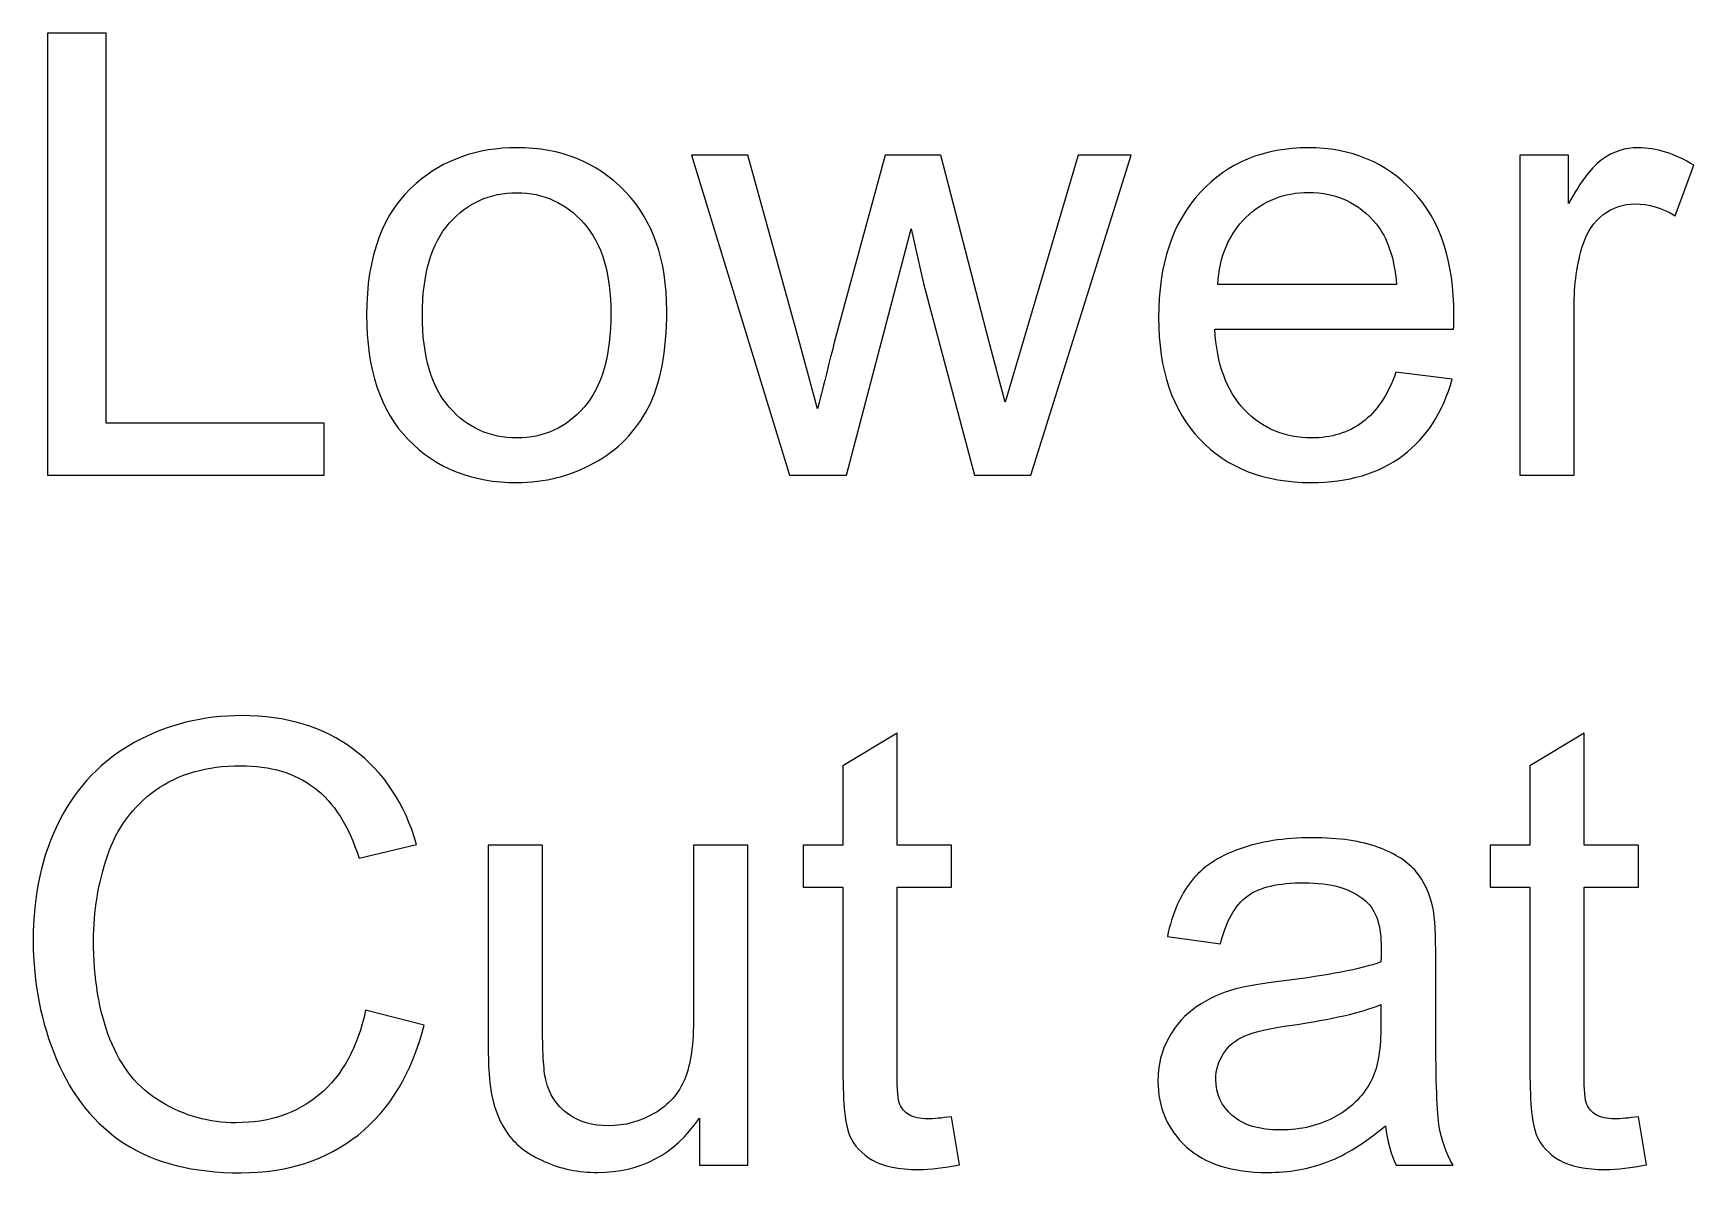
# Model space of a CAD drawing. Header units: millimetres. Extents: x -1420 to -489, y -454 to 898.
# Drawn here: x -1230.12 to -1207.37, y -213.07 to -197.45 of the extents above; entities that cross this region are included whole.
import ezdxf

# ---------------------------------------------------------------- set-up
doc = ezdxf.new("R2010")
doc.units = ezdxf.units.MM
doc.header["$MEASUREMENT"] = 0
doc.layers.add('Layer 1', color=7, linetype='Continuous')

msp = doc.modelspace()

# ---------------------------------------------------------------- linework, layer by layer
at = {"layer": 'Layer 1', "color": 250}
for points, knots in [([(-1229.9232, -203.5118), (-1229.9232, -203.5118), (-1229.9232, -197.4511), (-1229.9232, -197.4511), (-1229.9232, -197.4511), (-1229.9232, -197.4511), (-1229.1203, -197.4511), (-1229.1203, -197.4511), (-1229.1203, -197.4511), (-1229.1203, -197.4511), (-1229.1203, -202.7964), (-1229.1203, -202.7964), (-1229.1203, -202.7964), (-1229.1203, -202.7964), (-1226.1358, -202.7964), (-1226.1358, -202.7964), (-1226.1358, -202.7964), (-1226.1358, -202.7964), (-1226.1358, -203.5118), (-1226.1358, -203.5118), (-1226.1358, -203.5118), (-1226.1358, -203.5118), (-1229.9232, -203.5118), (-1229.9232, -203.5118)], [0, 0, 0, 0, 0.1428571, 0.1428571, 0.1428571, 0.1428571, 0.2857143, 0.2857143, 0.2857143, 0.2857143, 0.4285714, 0.4285714, 0.4285714, 0.4285714, 0.5714286, 0.5714286, 0.5714286, 0.5714286, 0.7142857, 0.7142857, 0.7142857, 0.7142857, 1, 1, 1, 1]), ([(-1225.553, -201.3161), (-1225.553, -200.5033), (-1225.3272, -199.9008), (-1224.8742, -199.5099), (-1224.8742, -199.5099), (-1224.4975, -199.1853), (-1224.0374, -199.0216), (-1223.4942, -199.0216), (-1223.4942, -199.0216), (-1222.8902, -199.0216), (-1222.3963, -199.2192), (-1222.0139, -199.6157), (-1222.0139, -199.6157), (-1221.6301, -200.0108), (-1221.4396, -200.5569), (-1221.4396, -201.254), (-1221.4396, -201.254), (-1221.4396, -201.8199), (-1221.5242, -202.2644), (-1221.6936, -202.5875), (-1221.6936, -202.5875), (-1221.8629, -202.9121), (-1222.1099, -203.1633), (-1222.433, -203.3425), (-1222.433, -203.3425), (-1222.7576, -203.5217), (-1223.1103, -203.6106), (-1223.4942, -203.6106), (-1223.4942, -203.6106), (-1224.108, -203.6106), (-1224.6047, -203.4144), (-1224.9843, -203.0193), (-1224.9843, -203.0193), (-1225.3639, -202.6256), (-1225.553, -202.0583), (-1225.553, -201.3161)], [0, 0, 0, 0, 0.1, 0.1, 0.1, 0.1, 0.2, 0.2, 0.2, 0.2, 0.3, 0.3, 0.3, 0.3, 0.4, 0.4, 0.4, 0.4, 0.5, 0.5, 0.5, 0.5, 0.6, 0.6, 0.6, 0.6, 0.7, 0.7, 0.7, 0.7, 0.8, 0.8, 0.8, 0.8, 1, 1, 1, 1]), ([(-1211.4474, -202.0979), (-1211.4474, -202.0979), (-1210.6784, -202.1924), (-1210.6784, -202.1924), (-1210.6784, -202.1924), (-1210.7997, -202.6426), (-1211.0241, -202.9911), (-1211.3515, -203.2395), (-1211.3515, -203.2395), (-1211.6803, -203.4864), (-1212.0994, -203.6106), (-1212.6088, -203.6106), (-1212.6088, -203.6106), (-1213.2508, -203.6106), (-1213.7603, -203.413), (-1214.1356, -203.0179), (-1214.1356, -203.0179), (-1214.5124, -202.6228), (-1214.7001, -202.0682), (-1214.7001, -201.3542), (-1214.7001, -201.3542), (-1214.7001, -200.6148), (-1214.5096, -200.0419), (-1214.13, -199.6341), (-1214.13, -199.6341), (-1213.749, -199.2262), (-1213.2565, -199.0216), (-1212.6497, -199.0216), (-1212.6497, -199.0216), (-1212.0627, -199.0216), (-1211.5829, -199.222), (-1211.2118, -199.6214), (-1211.2118, -199.6214), (-1210.8392, -200.0207), (-1210.653, -200.5837), (-1210.653, -201.3076), (-1210.653, -201.3076), (-1210.653, -201.3528), (-1210.6544, -201.4191), (-1210.6572, -201.5066), (-1210.6572, -201.5066), (-1210.6572, -201.5066), (-1213.931, -201.5066), (-1213.931, -201.5066), (-1213.931, -201.5066), (-1213.9042, -201.9892), (-1213.7673, -202.3589), (-1213.5218, -202.6143), (-1213.5218, -202.6143), (-1213.2762, -202.8712), (-1212.9714, -202.9996), (-1212.6045, -202.9996), (-1212.6045, -202.9996), (-1212.3322, -202.9996), (-1212.0994, -202.9276), (-1211.906, -202.7837), (-1211.906, -202.7837), (-1211.7127, -202.6411), (-1211.5603, -202.4125), (-1211.4474, -202.0979)], [0, 0, 0, 0, 0.0625, 0.0625, 0.0625, 0.0625, 0.125, 0.125, 0.125, 0.125, 0.1875, 0.1875, 0.1875, 0.1875, 0.25, 0.25, 0.25, 0.25, 0.3125, 0.3125, 0.3125, 0.3125, 0.375, 0.375, 0.375, 0.375, 0.4375, 0.4375, 0.4375, 0.4375, 0.5, 0.5, 0.5, 0.5, 0.5625, 0.5625, 0.5625, 0.5625, 0.625, 0.625, 0.625, 0.625, 0.6875, 0.6875, 0.6875, 0.6875, 0.75, 0.75, 0.75, 0.75, 0.8125, 0.8125, 0.8125, 0.8125, 0.875, 0.875, 0.875, 0.875, 1, 1, 1, 1]), ([(-1209.7513, -203.5118), (-1209.7513, -203.5118), (-1209.7513, -199.1218), (-1209.7513, -199.1218), (-1209.7513, -199.1218), (-1209.7513, -199.1218), (-1209.0824, -199.1218), (-1209.0824, -199.1218), (-1209.0824, -199.1218), (-1209.0824, -199.1218), (-1209.0824, -199.7865), (-1209.0824, -199.7865), (-1209.0824, -199.7865), (-1208.9117, -199.476), (-1208.7536, -199.27), (-1208.6083, -199.1712), (-1208.6083, -199.1712), (-1208.4643, -199.0724), (-1208.3049, -199.0216), (-1208.1313, -199.0216), (-1208.1313, -199.0216), (-1207.8801, -199.0216), (-1207.6261, -199.1021), (-1207.3665, -199.2615), (-1207.3665, -199.2615), (-1207.3665, -199.2615), (-1207.6233, -199.953), (-1207.6233, -199.953), (-1207.6233, -199.953), (-1207.8039, -199.8443), (-1207.986, -199.7907), (-1208.168, -199.7907), (-1208.168, -199.7907), (-1208.3317, -199.7907), (-1208.477, -199.8401), (-1208.6068, -199.9374), (-1208.6068, -199.9374), (-1208.7367, -200.0362), (-1208.8284, -200.1717), (-1208.8834, -200.3453), (-1208.8834, -200.3453), (-1208.9667, -200.6091), (-1209.0076, -200.8984), (-1209.0076, -201.2131), (-1209.0076, -201.2131), (-1209.0076, -201.2131), (-1209.0076, -203.5118), (-1209.0076, -203.5118), (-1209.0076, -203.5118), (-1209.0076, -203.5118), (-1209.7513, -203.5118), (-1209.7513, -203.5118)], [0, 0, 0, 0, 0.0714286, 0.0714286, 0.0714286, 0.0714286, 0.1428571, 0.1428571, 0.1428571, 0.1428571, 0.2142857, 0.2142857, 0.2142857, 0.2142857, 0.2857143, 0.2857143, 0.2857143, 0.2857143, 0.3571429, 0.3571429, 0.3571429, 0.3571429, 0.4285714, 0.4285714, 0.4285714, 0.4285714, 0.5, 0.5, 0.5, 0.5, 0.5714286, 0.5714286, 0.5714286, 0.5714286, 0.6428571, 0.6428571, 0.6428571, 0.6428571, 0.7142857, 0.7142857, 0.7142857, 0.7142857, 0.7857143, 0.7857143, 0.7857143, 0.7857143, 0.8571429, 0.8571429, 0.8571429, 0.8571429, 1, 1, 1, 1]), ([(-1219.7561, -203.5118), (-1219.7561, -203.5118), (-1221.0995, -199.1218), (-1221.0995, -199.1218), (-1221.0995, -199.1218), (-1221.0995, -199.1218), (-1220.3304, -199.1218), (-1220.3304, -199.1218), (-1220.3304, -199.1218), (-1220.3304, -199.1218), (-1219.6319, -201.6562), (-1219.6319, -201.6562), (-1219.6319, -201.6562), (-1219.6319, -201.6562), (-1219.3723, -202.5988), (-1219.3723, -202.5988), (-1219.3723, -202.5988), (-1219.361, -202.5508), (-1219.2848, -202.2489), (-1219.1451, -201.6929), (-1219.1451, -201.6929), (-1219.1451, -201.6929), (-1218.4466, -199.1218), (-1218.4466, -199.1218), (-1218.4466, -199.1218), (-1218.4466, -199.1218), (-1217.6818, -199.1218), (-1217.6818, -199.1218), (-1217.6818, -199.1218), (-1217.6818, -199.1218), (-1217.0242, -201.6675), (-1217.0242, -201.6675), (-1217.0242, -201.6675), (-1217.0242, -201.6675), (-1216.8041, -202.5071), (-1216.8041, -202.5071), (-1216.8041, -202.5071), (-1216.8041, -202.5071), (-1216.5529, -201.659), (-1216.5529, -201.659), (-1216.5529, -201.659), (-1216.5529, -201.659), (-1215.8008, -199.1218), (-1215.8008, -199.1218), (-1215.8008, -199.1218), (-1215.8008, -199.1218), (-1215.0769, -199.1218), (-1215.0769, -199.1218), (-1215.0769, -199.1218), (-1215.0769, -199.1218), (-1216.4499, -203.5118), (-1216.4499, -203.5118), (-1216.4499, -203.5118), (-1216.4499, -203.5118), (-1217.2218, -203.5118), (-1217.2218, -203.5118), (-1217.2218, -203.5118), (-1217.2218, -203.5118), (-1217.9203, -200.8829), (-1217.9203, -200.8829), (-1217.9203, -200.8829), (-1217.9203, -200.8829), (-1218.091, -200.1336), (-1218.091, -200.1336), (-1218.091, -200.1336), (-1218.091, -200.1336), (-1218.9786, -203.5118), (-1218.9786, -203.5118), (-1218.9786, -203.5118), (-1218.9786, -203.5118), (-1219.7561, -203.5118), (-1219.7561, -203.5118)], [0, 0, 0, 0, 0.0526316, 0.0526316, 0.0526316, 0.0526316, 0.1052632, 0.1052632, 0.1052632, 0.1052632, 0.1578947, 0.1578947, 0.1578947, 0.1578947, 0.2105263, 0.2105263, 0.2105263, 0.2105263, 0.2631579, 0.2631579, 0.2631579, 0.2631579, 0.3157895, 0.3157895, 0.3157895, 0.3157895, 0.3684211, 0.3684211, 0.3684211, 0.3684211, 0.4210526, 0.4210526, 0.4210526, 0.4210526, 0.4736842, 0.4736842, 0.4736842, 0.4736842, 0.5263158, 0.5263158, 0.5263158, 0.5263158, 0.5789474, 0.5789474, 0.5789474, 0.5789474, 0.6315789, 0.6315789, 0.6315789, 0.6315789, 0.6842105, 0.6842105, 0.6842105, 0.6842105, 0.7368421, 0.7368421, 0.7368421, 0.7368421, 0.7894737, 0.7894737, 0.7894737, 0.7894737, 0.8421053, 0.8421053, 0.8421053, 0.8421053, 0.8947368, 0.8947368, 0.8947368, 0.8947368, 1, 1, 1, 1]), ([(-1224.7882, -201.3161), (-1224.7882, -201.8791), (-1224.6654, -202.2997), (-1224.4199, -202.5791), (-1224.4199, -202.5791), (-1224.1743, -202.8599), (-1223.8653, -202.9996), (-1223.4942, -202.9996), (-1223.4942, -202.9996), (-1223.1245, -202.9996), (-1222.8168, -202.8585), (-1222.5713, -202.5776), (-1222.5713, -202.5776), (-1222.3272, -202.2968), (-1222.2044, -201.8678), (-1222.2044, -201.2921), (-1222.2044, -201.2921), (-1222.2044, -200.7488), (-1222.3272, -200.3368), (-1222.5741, -200.0574), (-1222.5741, -200.0574), (-1222.8211, -199.778), (-1223.1273, -199.6383), (-1223.4942, -199.6383), (-1223.4942, -199.6383), (-1223.8653, -199.6383), (-1224.1743, -199.778), (-1224.4199, -200.056), (-1224.4199, -200.056), (-1224.6654, -200.334), (-1224.7882, -200.7545), (-1224.7882, -201.3161)], [0, 0, 0, 0, 0.1111111, 0.1111111, 0.1111111, 0.1111111, 0.2222222, 0.2222222, 0.2222222, 0.2222222, 0.3333333, 0.3333333, 0.3333333, 0.3333333, 0.4444444, 0.4444444, 0.4444444, 0.4444444, 0.5555556, 0.5555556, 0.5555556, 0.5555556, 0.6666667, 0.6666667, 0.6666667, 0.6666667, 0.7777778, 0.7777778, 0.7777778, 0.7777778, 1, 1, 1, 1]), ([(-1213.8901, -200.8942), (-1213.8901, -200.8942), (-1211.439, -200.8942), (-1211.439, -200.8942), (-1211.439, -200.8942), (-1211.4714, -200.5259), (-1211.566, -200.2479), (-1211.7198, -200.0644), (-1211.7198, -200.0644), (-1211.9568, -199.778), (-1212.2645, -199.6341), (-1212.6412, -199.6341), (-1212.6412, -199.6341), (-1212.9827, -199.6341), (-1213.2706, -199.7484), (-1213.5034, -199.977), (-1213.5034, -199.977), (-1213.7363, -200.2056), (-1213.8647, -200.5118), (-1213.8901, -200.8942)], [0, 0, 0, 0, 0.1666667, 0.1666667, 0.1666667, 0.1666667, 0.3333333, 0.3333333, 0.3333333, 0.3333333, 0.5, 0.5, 0.5, 0.5, 0.6666667, 0.6666667, 0.6666667, 0.6666667, 1, 1, 1, 1]), ([(-1225.5657, -210.8454), (-1225.5657, -210.8454), (-1224.7628, -211.0486), (-1224.7628, -211.0486), (-1224.7628, -211.0486), (-1224.9307, -211.7061), (-1225.2341, -212.2085), (-1225.6701, -212.5556), (-1225.6701, -212.5556), (-1226.1076, -212.9014), (-1226.641, -213.0735), (-1227.2731, -213.0735), (-1227.2731, -213.0735), (-1227.9265, -213.0735), (-1228.4571, -212.9409), (-1228.8663, -212.6756), (-1228.8663, -212.6756), (-1229.2755, -212.4089), (-1229.5874, -212.0236), (-1229.8005, -211.5199), (-1229.8005, -211.5199), (-1230.0135, -211.0147), (-1230.1208, -210.4728), (-1230.1208, -209.8943), (-1230.1208, -209.8943), (-1230.1208, -209.2635), (-1230.0008, -208.7132), (-1229.7595, -208.2433), (-1229.7595, -208.2433), (-1229.5182, -207.7734), (-1229.1753, -207.4163), (-1228.7294, -207.1722), (-1228.7294, -207.1722), (-1228.2849, -206.9281), (-1227.7953, -206.8067), (-1227.2604, -206.8067), (-1227.2604, -206.8067), (-1226.6537, -206.8067), (-1226.1442, -206.9606), (-1225.7308, -207.2696), (-1225.7308, -207.2696), (-1225.3173, -207.5786), (-1225.0295, -208.0118), (-1224.8672, -208.572), (-1224.8672, -208.572), (-1224.8672, -208.572), (-1225.656, -208.7583), (-1225.656, -208.7583), (-1225.656, -208.7583), (-1225.7971, -208.3166), (-1226.0003, -207.9963), (-1226.2684, -207.7945), (-1226.2684, -207.7945), (-1226.5351, -207.5927), (-1226.871, -207.4925), (-1227.2774, -207.4925), (-1227.2774, -207.4925), (-1227.743, -207.4925), (-1228.1311, -207.604), (-1228.4444, -207.827), (-1228.4444, -207.827), (-1228.7576, -208.0513), (-1228.9778, -208.3505), (-1229.1034, -208.7273), (-1229.1034, -208.7273), (-1229.2304, -209.1026), (-1229.2939, -209.4907), (-1229.2939, -209.89), (-1229.2939, -209.89), (-1229.2939, -210.4065), (-1229.2191, -210.8552), (-1229.0695, -211.2405), (-1229.0695, -211.2405), (-1228.9185, -211.6243), (-1228.6857, -211.9122), (-1228.3682, -212.1027), (-1228.3682, -212.1027), (-1228.0507, -212.2932), (-1227.7078, -212.3877), (-1227.3381, -212.3877), (-1227.3381, -212.3877), (-1226.8893, -212.3877), (-1226.5097, -212.2579), (-1226.1979, -211.9997), (-1226.1979, -211.9997), (-1225.886, -211.74), (-1225.6758, -211.3548), (-1225.5657, -210.8454)], [0, 0, 0, 0, 0.0434783, 0.0434783, 0.0434783, 0.0434783, 0.0869565, 0.0869565, 0.0869565, 0.0869565, 0.1304348, 0.1304348, 0.1304348, 0.1304348, 0.173913, 0.173913, 0.173913, 0.173913, 0.2173913, 0.2173913, 0.2173913, 0.2173913, 0.2608696, 0.2608696, 0.2608696, 0.2608696, 0.3043478, 0.3043478, 0.3043478, 0.3043478, 0.3478261, 0.3478261, 0.3478261, 0.3478261, 0.3913043, 0.3913043, 0.3913043, 0.3913043, 0.4347826, 0.4347826, 0.4347826, 0.4347826, 0.4782609, 0.4782609, 0.4782609, 0.4782609, 0.5217391, 0.5217391, 0.5217391, 0.5217391, 0.5652174, 0.5652174, 0.5652174, 0.5652174, 0.6086957, 0.6086957, 0.6086957, 0.6086957, 0.6521739, 0.6521739, 0.6521739, 0.6521739, 0.6956522, 0.6956522, 0.6956522, 0.6956522, 0.7391304, 0.7391304, 0.7391304, 0.7391304, 0.7826087, 0.7826087, 0.7826087, 0.7826087, 0.826087, 0.826087, 0.826087, 0.826087, 0.8695652, 0.8695652, 0.8695652, 0.8695652, 0.9130435, 0.9130435, 0.9130435, 0.9130435, 1, 1, 1, 1]), ([(-1217.5364, -212.3045), (-1217.5364, -212.3045), (-1217.4292, -212.962), (-1217.4292, -212.962), (-1217.4292, -212.962), (-1217.638, -213.0058), (-1217.8257, -213.0284), (-1217.9908, -213.0284), (-1217.9908, -213.0284), (-1218.2617, -213.0284), (-1218.4706, -212.986), (-1218.6201, -212.8999), (-1218.6201, -212.8999), (-1218.7683, -212.8153), (-1218.8727, -212.7024), (-1218.9334, -212.5627), (-1218.9334, -212.5627), (-1218.9941, -212.4244), (-1219.0251, -212.1309), (-1219.0251, -211.685), (-1219.0251, -211.685), (-1219.0251, -211.685), (-1219.0251, -209.1591), (-1219.0251, -209.1591), (-1219.0251, -209.1591), (-1219.0251, -209.1591), (-1219.5712, -209.1591), (-1219.5712, -209.1591), (-1219.5712, -209.1591), (-1219.5712, -209.1591), (-1219.5712, -208.5805), (-1219.5712, -208.5805), (-1219.5712, -208.5805), (-1219.5712, -208.5805), (-1219.0251, -208.5805), (-1219.0251, -208.5805), (-1219.0251, -208.5805), (-1219.0251, -208.5805), (-1219.0251, -207.4925), (-1219.0251, -207.4925), (-1219.0251, -207.4925), (-1219.0251, -207.4925), (-1218.2843, -207.0466), (-1218.2843, -207.0466), (-1218.2843, -207.0466), (-1218.2843, -207.0466), (-1218.2843, -208.5805), (-1218.2843, -208.5805), (-1218.2843, -208.5805), (-1218.2843, -208.5805), (-1217.5364, -208.5805), (-1217.5364, -208.5805), (-1217.5364, -208.5805), (-1217.5364, -208.5805), (-1217.5364, -209.1591), (-1217.5364, -209.1591), (-1217.5364, -209.1591), (-1217.5364, -209.1591), (-1218.2843, -209.1591), (-1218.2843, -209.1591), (-1218.2843, -209.1591), (-1218.2843, -209.1591), (-1218.2843, -211.7259), (-1218.2843, -211.7259), (-1218.2843, -211.7259), (-1218.2843, -211.939), (-1218.2716, -212.0744), (-1218.2462, -212.1351), (-1218.2462, -212.1351), (-1218.2194, -212.1958), (-1218.177, -212.2438), (-1218.1178, -212.2805), (-1218.1178, -212.2805), (-1218.0585, -212.3157), (-1217.9738, -212.3341), (-1217.8638, -212.3341), (-1217.8638, -212.3341), (-1217.7805, -212.3341), (-1217.6719, -212.3242), (-1217.5364, -212.3045)], [0, 0, 0, 0, 0.047619, 0.047619, 0.047619, 0.047619, 0.0952381, 0.0952381, 0.0952381, 0.0952381, 0.1428571, 0.1428571, 0.1428571, 0.1428571, 0.1904762, 0.1904762, 0.1904762, 0.1904762, 0.2380952, 0.2380952, 0.2380952, 0.2380952, 0.2857143, 0.2857143, 0.2857143, 0.2857143, 0.3333333, 0.3333333, 0.3333333, 0.3333333, 0.3809524, 0.3809524, 0.3809524, 0.3809524, 0.4285714, 0.4285714, 0.4285714, 0.4285714, 0.4761905, 0.4761905, 0.4761905, 0.4761905, 0.5238095, 0.5238095, 0.5238095, 0.5238095, 0.5714286, 0.5714286, 0.5714286, 0.5714286, 0.6190476, 0.6190476, 0.6190476, 0.6190476, 0.6666667, 0.6666667, 0.6666667, 0.6666667, 0.7142857, 0.7142857, 0.7142857, 0.7142857, 0.7619048, 0.7619048, 0.7619048, 0.7619048, 0.8095238, 0.8095238, 0.8095238, 0.8095238, 0.8571429, 0.8571429, 0.8571429, 0.8571429, 0.9047619, 0.9047619, 0.9047619, 0.9047619, 1, 1, 1, 1]), ([(-1208.1229, -212.3045), (-1208.1229, -212.3045), (-1208.0157, -212.962), (-1208.0157, -212.962), (-1208.0157, -212.962), (-1208.2245, -213.0058), (-1208.4122, -213.0284), (-1208.5773, -213.0284), (-1208.5773, -213.0284), (-1208.8482, -213.0284), (-1209.0571, -212.986), (-1209.2066, -212.8999), (-1209.2066, -212.8999), (-1209.3548, -212.8153), (-1209.4592, -212.7024), (-1209.5199, -212.5627), (-1209.5199, -212.5627), (-1209.5806, -212.4244), (-1209.6116, -212.1309), (-1209.6116, -211.685), (-1209.6116, -211.685), (-1209.6116, -211.685), (-1209.6116, -209.1591), (-1209.6116, -209.1591), (-1209.6116, -209.1591), (-1209.6116, -209.1591), (-1210.1577, -209.1591), (-1210.1577, -209.1591), (-1210.1577, -209.1591), (-1210.1577, -209.1591), (-1210.1577, -208.5805), (-1210.1577, -208.5805), (-1210.1577, -208.5805), (-1210.1577, -208.5805), (-1209.6116, -208.5805), (-1209.6116, -208.5805), (-1209.6116, -208.5805), (-1209.6116, -208.5805), (-1209.6116, -207.4925), (-1209.6116, -207.4925), (-1209.6116, -207.4925), (-1209.6116, -207.4925), (-1208.8708, -207.0466), (-1208.8708, -207.0466), (-1208.8708, -207.0466), (-1208.8708, -207.0466), (-1208.8708, -208.5805), (-1208.8708, -208.5805), (-1208.8708, -208.5805), (-1208.8708, -208.5805), (-1208.1229, -208.5805), (-1208.1229, -208.5805), (-1208.1229, -208.5805), (-1208.1229, -208.5805), (-1208.1229, -209.1591), (-1208.1229, -209.1591), (-1208.1229, -209.1591), (-1208.1229, -209.1591), (-1208.8708, -209.1591), (-1208.8708, -209.1591), (-1208.8708, -209.1591), (-1208.8708, -209.1591), (-1208.8708, -211.7259), (-1208.8708, -211.7259), (-1208.8708, -211.7259), (-1208.8708, -211.939), (-1208.8581, -212.0744), (-1208.8327, -212.1351), (-1208.8327, -212.1351), (-1208.8059, -212.1958), (-1208.7635, -212.2438), (-1208.7043, -212.2805), (-1208.7043, -212.2805), (-1208.645, -212.3157), (-1208.5603, -212.3341), (-1208.4503, -212.3341), (-1208.4503, -212.3341), (-1208.367, -212.3341), (-1208.2584, -212.3242), (-1208.1229, -212.3045)], [0, 0, 0, 0, 0.047619, 0.047619, 0.047619, 0.047619, 0.0952381, 0.0952381, 0.0952381, 0.0952381, 0.1428571, 0.1428571, 0.1428571, 0.1428571, 0.1904762, 0.1904762, 0.1904762, 0.1904762, 0.2380952, 0.2380952, 0.2380952, 0.2380952, 0.2857143, 0.2857143, 0.2857143, 0.2857143, 0.3333333, 0.3333333, 0.3333333, 0.3333333, 0.3809524, 0.3809524, 0.3809524, 0.3809524, 0.4285714, 0.4285714, 0.4285714, 0.4285714, 0.4761905, 0.4761905, 0.4761905, 0.4761905, 0.5238095, 0.5238095, 0.5238095, 0.5238095, 0.5714286, 0.5714286, 0.5714286, 0.5714286, 0.6190476, 0.6190476, 0.6190476, 0.6190476, 0.6666667, 0.6666667, 0.6666667, 0.6666667, 0.7142857, 0.7142857, 0.7142857, 0.7142857, 0.7619048, 0.7619048, 0.7619048, 0.7619048, 0.8095238, 0.8095238, 0.8095238, 0.8095238, 0.8571429, 0.8571429, 0.8571429, 0.8571429, 0.9047619, 0.9047619, 0.9047619, 0.9047619, 1, 1, 1, 1]), ([(-1220.9922, -212.9705), (-1220.9922, -212.9705), (-1220.9922, -212.3256), (-1220.9922, -212.3256), (-1220.9922, -212.3256), (-1221.3351, -212.8223), (-1221.7994, -213.0693), (-1222.3864, -213.0693), (-1222.3864, -213.0693), (-1222.6446, -213.0693), (-1222.8874, -213.0199), (-1223.1117, -212.9211), (-1223.1117, -212.9211), (-1223.3361, -212.8223), (-1223.5026, -212.6967), (-1223.6113, -212.5472), (-1223.6113, -212.5472), (-1223.7213, -212.3962), (-1223.7975, -212.2127), (-1223.8413, -211.9954), (-1223.8413, -211.9954), (-1223.8709, -211.8487), (-1223.8864, -211.6172), (-1223.8864, -211.2997), (-1223.8864, -211.2997), (-1223.8864, -211.2997), (-1223.8864, -208.5805), (-1223.8864, -208.5805), (-1223.8864, -208.5805), (-1223.8864, -208.5805), (-1223.1428, -208.5805), (-1223.1428, -208.5805), (-1223.1428, -208.5805), (-1223.1428, -208.5805), (-1223.1428, -211.0147), (-1223.1428, -211.0147), (-1223.1428, -211.0147), (-1223.1428, -211.4042), (-1223.1273, -211.6652), (-1223.0976, -211.8007), (-1223.0976, -211.8007), (-1223.0496, -211.9968), (-1222.9509, -212.1492), (-1222.7999, -212.2621), (-1222.7999, -212.2621), (-1222.6475, -212.3736), (-1222.4598, -212.4286), (-1222.2368, -212.4286), (-1222.2368, -212.4286), (-1222.0139, -212.4286), (-1221.805, -212.3722), (-1221.6089, -212.2579), (-1221.6089, -212.2579), (-1221.4127, -212.1436), (-1221.2745, -211.987), (-1221.194, -211.7908), (-1221.194, -211.7908), (-1221.1122, -211.5933), (-1221.0713, -211.3068), (-1221.0713, -210.9328), (-1221.0713, -210.9328), (-1221.0713, -210.9328), (-1221.0713, -208.5805), (-1221.0713, -208.5805), (-1221.0713, -208.5805), (-1221.0713, -208.5805), (-1220.3276, -208.5805), (-1220.3276, -208.5805), (-1220.3276, -208.5805), (-1220.3276, -208.5805), (-1220.3276, -212.9705), (-1220.3276, -212.9705), (-1220.3276, -212.9705), (-1220.3276, -212.9705), (-1220.9922, -212.9705), (-1220.9922, -212.9705)], [0, 0, 0, 0, 0.05, 0.05, 0.05, 0.05, 0.1, 0.1, 0.1, 0.1, 0.15, 0.15, 0.15, 0.15, 0.2, 0.2, 0.2, 0.2, 0.25, 0.25, 0.25, 0.25, 0.3, 0.3, 0.3, 0.3, 0.35, 0.35, 0.35, 0.35, 0.4, 0.4, 0.4, 0.4, 0.45, 0.45, 0.45, 0.45, 0.5, 0.5, 0.5, 0.5, 0.55, 0.55, 0.55, 0.55, 0.6, 0.6, 0.6, 0.6, 0.65, 0.65, 0.65, 0.65, 0.7, 0.7, 0.7, 0.7, 0.75, 0.75, 0.75, 0.75, 0.8, 0.8, 0.8, 0.8, 0.85, 0.85, 0.85, 0.85, 0.9, 0.9, 0.9, 0.9, 1, 1, 1, 1]), ([(-1211.5914, -212.4286), (-1211.868, -212.6629), (-1212.1333, -212.828), (-1212.3873, -212.9253), (-1212.3873, -212.9253), (-1212.6427, -213.0213), (-1212.9165, -213.0693), (-1213.2086, -213.0693), (-1213.2086, -213.0693), (-1213.6912, -213.0693), (-1214.0609, -212.9522), (-1214.3205, -212.7165), (-1214.3205, -212.7165), (-1214.5788, -212.4808), (-1214.7086, -212.1789), (-1214.7086, -211.8134), (-1214.7086, -211.8134), (-1214.7086, -211.5975), (-1214.6606, -211.4013), (-1214.5618, -211.2235), (-1214.5618, -211.2235), (-1214.4645, -211.0457), (-1214.3361, -210.9032), (-1214.178, -210.796), (-1214.178, -210.796), (-1214.0186, -210.6887), (-1213.8408, -210.6069), (-1213.6418, -210.5518), (-1213.6418, -210.5518), (-1213.4964, -210.5137), (-1213.2763, -210.4756), (-1212.9814, -210.4404), (-1212.9814, -210.4404), (-1212.3802, -210.3684), (-1211.9372, -210.2837), (-1211.6535, -210.1835), (-1211.6535, -210.1835), (-1211.6507, -210.0819), (-1211.6493, -210.017), (-1211.6493, -209.9902), (-1211.6493, -209.9902), (-1211.6493, -209.6868), (-1211.7198, -209.4723), (-1211.861, -209.3496), (-1211.861, -209.3496), (-1212.05, -209.1802), (-1212.3337, -209.097), (-1212.7076, -209.097), (-1212.7076, -209.097), (-1213.0576, -209.097), (-1213.3158, -209.1577), (-1213.4837, -209.2804), (-1213.4837, -209.2804), (-1213.6503, -209.4032), (-1213.773, -209.6205), (-1213.8535, -209.9324), (-1213.8535, -209.9324), (-1213.8535, -209.9324), (-1214.5802, -209.8322), (-1214.5802, -209.8322), (-1214.5802, -209.8322), (-1214.5139, -209.5217), (-1214.4052, -209.2691), (-1214.2542, -209.0786), (-1214.2542, -209.0786), (-1214.1032, -208.8867), (-1213.8831, -208.7386), (-1213.5966, -208.6355), (-1213.5966, -208.6355), (-1213.3102, -208.5325), (-1212.9786, -208.4803), (-1212.6004, -208.4803), (-1212.6004, -208.4803), (-1212.225, -208.4803), (-1211.9216, -208.5255), (-1211.6874, -208.613), (-1211.6874, -208.613), (-1211.4531, -208.7019), (-1211.281, -208.8119), (-1211.1695, -208.946), (-1211.1695, -208.946), (-1211.0594, -209.0801), (-1210.9832, -209.248), (-1210.9381, -209.4526), (-1210.9381, -209.4526), (-1210.9141, -209.5796), (-1210.9014, -209.8082), (-1210.9014, -210.1384), (-1210.9014, -210.1384), (-1210.9014, -210.1384), (-1210.9014, -211.1304), (-1210.9014, -211.1304), (-1210.9014, -211.1304), (-1210.9014, -211.8233), (-1210.8859, -212.2607), (-1210.8534, -212.4427), (-1210.8534, -212.4427), (-1210.8224, -212.6262), (-1210.7589, -212.8026), (-1210.6657, -212.9705), (-1210.6657, -212.9705), (-1210.6657, -212.9705), (-1211.4433, -212.9705), (-1211.4433, -212.9705), (-1211.4433, -212.9705), (-1211.5195, -212.8167), (-1211.5703, -212.6361), (-1211.5914, -212.4286)], [0, 0, 0, 0, 0.0357143, 0.0357143, 0.0357143, 0.0357143, 0.0714286, 0.0714286, 0.0714286, 0.0714286, 0.1071429, 0.1071429, 0.1071429, 0.1071429, 0.1428571, 0.1428571, 0.1428571, 0.1428571, 0.1785714, 0.1785714, 0.1785714, 0.1785714, 0.2142857, 0.2142857, 0.2142857, 0.2142857, 0.25, 0.25, 0.25, 0.25, 0.2857143, 0.2857143, 0.2857143, 0.2857143, 0.3214286, 0.3214286, 0.3214286, 0.3214286, 0.3571429, 0.3571429, 0.3571429, 0.3571429, 0.3928571, 0.3928571, 0.3928571, 0.3928571, 0.4285714, 0.4285714, 0.4285714, 0.4285714, 0.4642857, 0.4642857, 0.4642857, 0.4642857, 0.5, 0.5, 0.5, 0.5, 0.5357143, 0.5357143, 0.5357143, 0.5357143, 0.5714286, 0.5714286, 0.5714286, 0.5714286, 0.6071429, 0.6071429, 0.6071429, 0.6071429, 0.6428571, 0.6428571, 0.6428571, 0.6428571, 0.6785714, 0.6785714, 0.6785714, 0.6785714, 0.7142857, 0.7142857, 0.7142857, 0.7142857, 0.75, 0.75, 0.75, 0.75, 0.7857143, 0.7857143, 0.7857143, 0.7857143, 0.8214286, 0.8214286, 0.8214286, 0.8214286, 0.8571429, 0.8571429, 0.8571429, 0.8571429, 0.8928571, 0.8928571, 0.8928571, 0.8928571, 0.9285714, 0.9285714, 0.9285714, 0.9285714, 1, 1, 1, 1]), ([(-1211.6535, -210.7663), (-1211.9245, -210.8778), (-1212.3294, -210.9709), (-1212.8685, -211.0486), (-1212.8685, -211.0486), (-1213.1747, -211.0923), (-1213.392, -211.1417), (-1213.5176, -211.1967), (-1213.5176, -211.1967), (-1213.6446, -211.2518), (-1213.7434, -211.3322), (-1213.8111, -211.4394), (-1213.8111, -211.4394), (-1213.8803, -211.5453), (-1213.9155, -211.6624), (-1213.9155, -211.7922), (-1213.9155, -211.7922), (-1213.9155, -211.9912), (-1213.8393, -212.1563), (-1213.6898, -212.2889), (-1213.6898, -212.2889), (-1213.5402, -212.4202), (-1213.32, -212.4865), (-1213.0308, -212.4865), (-1213.0308, -212.4865), (-1212.7443, -212.4865), (-1212.4889, -212.4244), (-1212.2659, -212.2988), (-1212.2659, -212.2988), (-1212.043, -212.1732), (-1211.8779, -212.0011), (-1211.7735, -211.7838), (-1211.7735, -211.7838), (-1211.693, -211.6158), (-1211.6535, -211.3675), (-1211.6535, -211.0401), (-1211.6535, -211.0401), (-1211.6535, -211.0401), (-1211.6535, -210.7663), (-1211.6535, -210.7663)], [0, 0, 0, 0, 0.0909091, 0.0909091, 0.0909091, 0.0909091, 0.1818182, 0.1818182, 0.1818182, 0.1818182, 0.2727273, 0.2727273, 0.2727273, 0.2727273, 0.3636364, 0.3636364, 0.3636364, 0.3636364, 0.4545455, 0.4545455, 0.4545455, 0.4545455, 0.5454545, 0.5454545, 0.5454545, 0.5454545, 0.6363636, 0.6363636, 0.6363636, 0.6363636, 0.7272727, 0.7272727, 0.7272727, 0.7272727, 0.8181818, 0.8181818, 0.8181818, 0.8181818, 1, 1, 1, 1])]:
    msp.add_open_spline(points, degree=3, knots=knots, dxfattribs=at)

doc.saveas('drawing.dxf')
